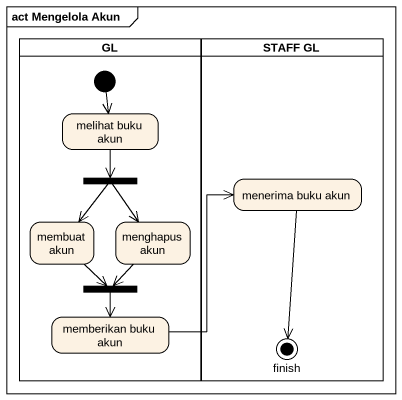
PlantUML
@startuml
mainframe act Mengelola Akun
hide empty description
state GL <<partition>> {
  state "melihat buku akun" as melihat_buku_akun
  state fork1 <<fork>>
  state "membuat akun" as membuat_akun
  state "menghapus akun" as menghapus_akun
  state fork2 <<join>>
  state "memberikan buku akun" as memberikan_buku_akun
  [*] --> melihat_buku_akun
}
state "STAFF GL" as STAFF_GL <<partition>> {
  state "menerima buku akun" as menerima_buku_akun
  state finish <<end>>
}
melihat_buku_akun --> fork1
fork1 --> membuat_akun
fork1 --> menghapus_akun
menerima_buku_akun --> finish
membuat_akun --> fork2
menghapus_akun --> fork2
fork2 --> memberikan_buku_akun
memberikan_buku_akun -up-> menerima_buku_akun
@enduml
